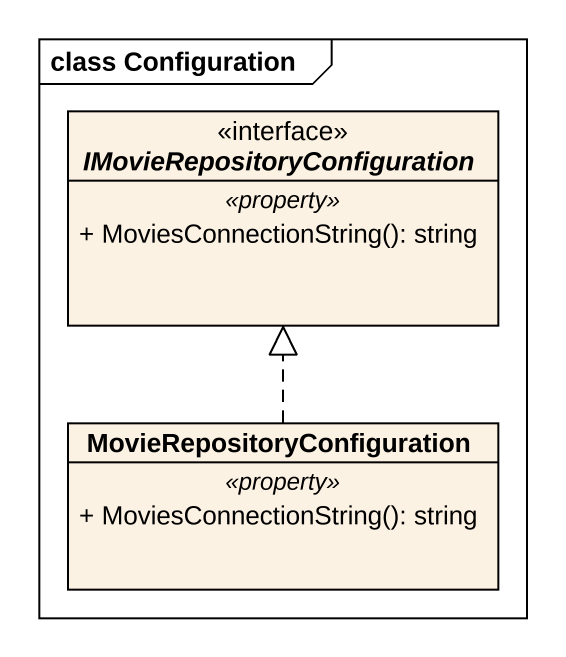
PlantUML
@startuml
mainframe class Configuration
hide circle
hide empty members
skinparam classAttributeIconSize 0
interface "IMovieRepositoryConfiguration" as IMovieRepositoryConfiguratio {
  .. <<property>> ..
  + MoviesConnectionString(): string
}
class MovieRepositoryConfiguration {
  .. <<property>> ..
  + MoviesConnectionString(): string
}
MovieRepositoryConfiguration .up.|> IMovieRepositoryConfiguratio
@enduml
